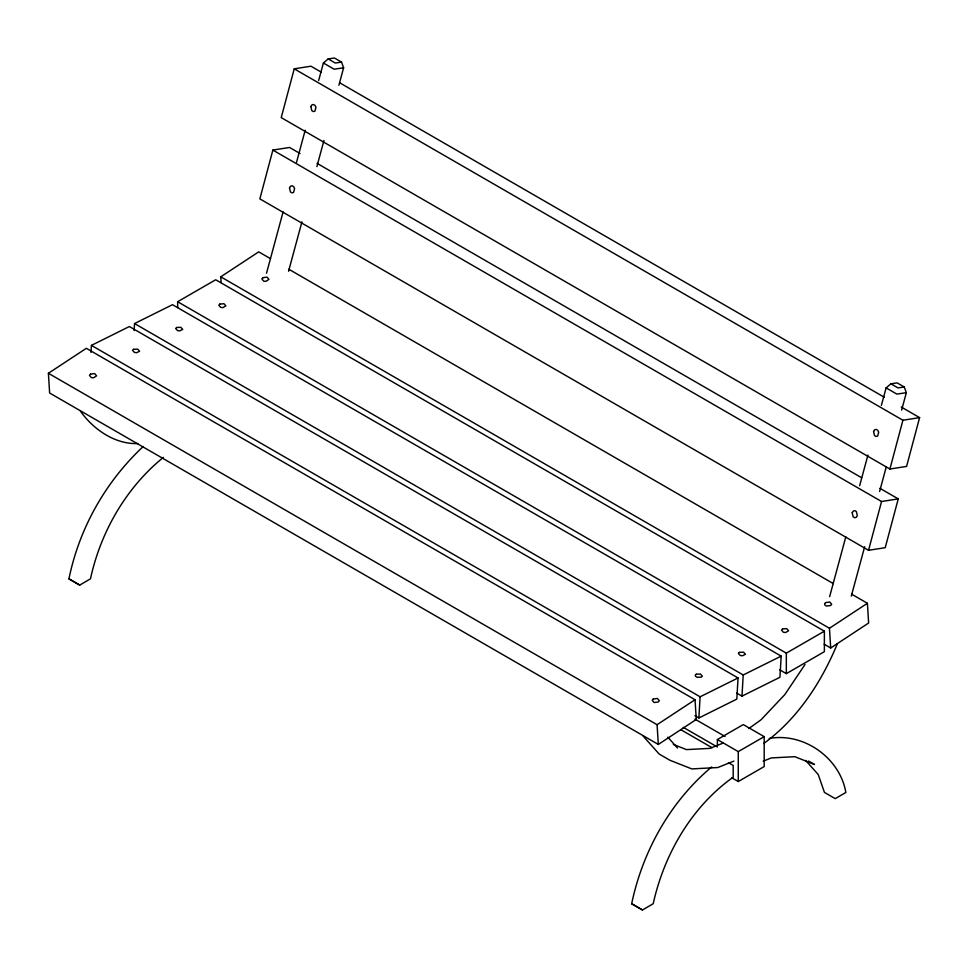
<?xml version="1.0" encoding="UTF-8"?>
<svg xmlns="http://www.w3.org/2000/svg" width="968" height="968" viewBox="0 0 968 968"><rect width="100%" height="100%" fill="white"/><g stroke="black" fill="none" stroke-linecap="round" stroke-linejoin="round"><path stroke-width="1.45" d="M91.004 352.437L91.428 345.382L129.373 326.531L738.052 677.951L736.817 699.114L698.872 717.966L694.939 715.691M134.129 330.608L134.54 323.554L172.486 304.702L781.176 656.122L779.93 677.285L741.984 696.137L736.745 693.112M698.872 717.966L700.106 696.803L738.052 677.951M741.984 696.137L743.218 674.974L781.176 656.122M321.388 72.249L310.922 66.199L294.236 68.825L281.228 117.612L889.907 469.032L906.592 466.407L919.6 417.619L901.269 407.044M300.032 153.513L289.553 147.463L272.867 150.088L259.86 198.876L868.538 550.296L885.224 547.682L898.244 498.883L879.912 488.308M889.907 469.032L902.914 420.245L919.6 417.619M868.538 550.296L881.558 501.509L898.244 498.883M163.411 457.368C126.034 487.654 100.636 531.94 90.484 578.816L79.703 585.12L68.934 578.9C79.195 528.407 105.524 481.749 143.155 446.575M266.515 273.218L283.104 211.907M296.535 162.273L305.222 130.16M318.654 80.525L323.397 63.005L328.176 58.927L334.42 57.995L341.522 62.097L343.616 67.796L338.897 85.232M288.573 271.234L301.943 221.829M316.887 166.605L323.953 140.457M728.42 762.675L733.2 765.446L733.2 777.183C691.539 806.78 664.157 854.26 653.206 903.713L642.425 910.005L631.656 903.785C642.631 851.199 670.352 801.552 711.674 766.958M829.636 596.651L845.826 536.792M859.657 485.694L867.945 455.045M881.376 405.411L886.119 387.89L890.899 383.812L897.142 382.88L904.245 386.982L906.338 392.681L901.619 410.117M851.295 596.119L864.666 546.714M879.61 491.502L886.289 466.794M837.417 643.647C821.517 682.101 797.668 718.813 763.716 743.533M805.001 664.508L784.782 694.637L760.981 719.829L748.796 728.565M48.4 373.285L86.346 348.311L695.036 699.731L696.27 719.466L658.325 744.44L49.634 393.02L48.4 373.285L657.078 724.705L658.325 744.44M221.115 282.474L220.764 276.836L258.722 251.862L270.495 258.662M657.078 724.705L695.036 699.731M867.401 603.282L868.635 623.017L830.689 647.991L829.455 628.256L867.401 603.282L851.695 594.207M177.652 307.582L177.652 301.726L215.695 279.764L824.373 631.184L824.373 651.682L786.331 673.643L779.784 669.868M177.652 301.726L786.331 653.146L824.373 631.184M717.373 745.529L717.373 739.54L743.279 724.584L764.188 736.648L764.188 766.571L738.269 781.539L731.747 777.764M717.373 739.54L738.269 751.616L764.188 736.648M723.326 743.013L709.919 748.373L686.457 749.607L673.317 744.416M733.901 761.09L717.772 767.539L691.781 768.907L669.941 760.267L659.184 754.06L643.127 736.055M763.183 761.175L771.315 757.932L794.776 756.686L814.487 764.49L808.51 761.029M341.522 62.097L335.279 63.029L328.176 58.927M343.616 67.796L334.154 69.212L323.397 63.005M904.245 386.982L898.001 387.914L890.899 383.812M906.338 392.681L896.876 394.097L886.119 387.89M137.722 443.562C114.853 444.421 93.291 429.308 80.404 411.17M769.233 738.463C803.706 732.244 839.982 757.884 845.85 792.49L835.215 798.624L824.446 792.417L818.226 774.533L805.666 760.437M339.72 82.825L884.256 397.219M294.236 68.825L902.914 420.245M317.044 163.338L861.58 477.72M272.867 150.088L881.558 501.509M288.827 269.237L833.363 583.631M220.764 276.836L829.455 628.256M824.143 644.204L830.689 647.991M134.54 323.554L743.218 674.974M91.428 345.382L700.106 696.803M694.927 719.103L725.032 736.479M683.275 727.343L717.3 746.981M680.661 729.582L712.073 747.72M68.958 578.816L79.715 585.035M631.68 903.713L642.45 909.92M667.847 737.192L677.503 748.022M786.331 653.146L786.331 673.643M738.269 751.616L738.269 781.539M289.505 187.84L290.424 191.942L291.997 192.85L293.582 192.402L294.599 188.578L293.643 186.667L292.082 185.759L290.497 186.207L289.505 187.84M310.861 106.577L311.793 110.679L313.354 111.586L314.939 111.138L315.955 107.315L315.011 105.391L313.438 104.496L311.853 104.943L310.861 106.577M852.227 512.725L853.147 516.827L854.72 517.735L856.305 517.287L857.297 515.654L856.365 511.552L854.805 510.644L853.219 511.092L852.227 512.725M873.584 431.462L874.515 435.564L876.076 436.471L877.661 436.024L878.69 432.2L877.734 430.276L876.161 429.381L874.576 429.828L873.584 431.462M90.508 374.156L89.504 375.415L91.428 377.653L93.606 377.774L96.582 375.826L94.67 373.575L90.508 374.156M262.873 277.695L261.868 278.953L263.792 281.204L265.982 281.325L268.947 279.365L267.035 277.126L262.873 277.695M653.231 699.041L652.226 700.3L654.15 702.538L658.3 701.969L659.305 700.711L657.393 698.46L653.231 699.041M825.595 602.58L824.591 603.838L824.942 605.181L826.515 606.089L830.677 605.508L831.669 604.25L829.757 602.011L825.595 602.58M219.809 304.097L218.804 305.235L220.716 307.401L222.906 307.606L225.883 305.888L223.971 303.722L219.809 304.097M782.531 628.982L781.527 630.12L783.439 632.298L785.629 632.491L788.605 630.773L786.694 628.607L782.531 628.982M133.536 349.315L132.531 350.331L134.443 352.425L136.633 352.703L139.61 351.227L137.686 349.133L133.536 349.315M176.648 327.486L175.644 328.503L177.555 330.596L179.746 330.874L182.722 329.398L180.81 327.305L176.648 327.486M696.258 674.2L695.254 675.216L695.605 676.402L697.166 677.31L701.328 677.128L702.332 676.112L700.409 674.018L696.258 674.2M739.37 652.371L738.366 653.388L740.278 655.481L742.468 655.76L745.445 654.283L743.533 652.19L739.37 652.371"/></g></svg>
